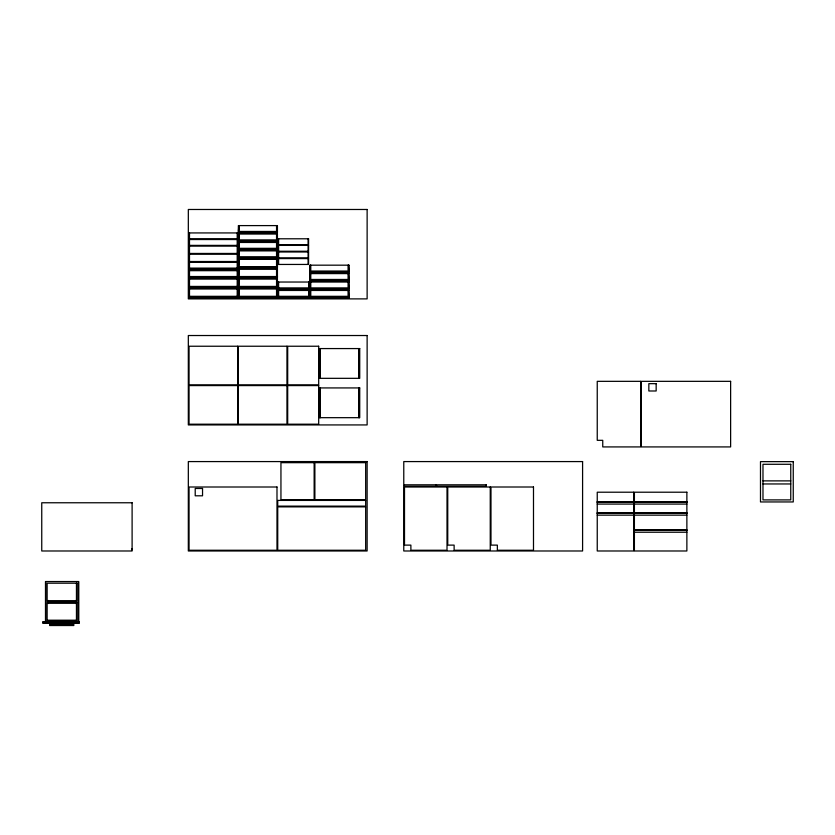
<?xml version="1.0" encoding="UTF-8"?>
<svg xmlns="http://www.w3.org/2000/svg" width="835" height="835" viewBox="0 0 835 835"><rect width="100%" height="100%" fill="white"/><g stroke="black" fill="none" stroke-linecap="round" stroke-linejoin="round"><path stroke-width="1.25" d="M238.372 231.462L238.81 225.596M277.429 231.462L276.99 225.596M238.372 232.339L238.81 233.299M277.429 232.339L276.99 233.299M238.372 239.895L238.81 234.03M277.429 239.895L276.99 234.03M238.372 240.772L238.81 241.722M277.429 240.772L276.99 241.722M238.372 248.319L238.81 242.453M277.429 248.319L276.99 242.453M238.372 249.195L238.81 250.156M277.429 249.195L276.99 250.156M238.372 256.752L238.81 250.886M277.429 256.752L276.99 250.886M238.372 257.629L238.81 258.579M277.429 257.629L276.99 258.579M238.372 266.636L238.81 259.309M277.429 266.636L276.99 259.309M238.372 267.524L238.81 268.473M277.429 267.524L276.99 268.473M309.9 271.041L310.338 265.175M348.957 271.041L348.519 265.175M309.9 271.918L310.338 272.868M348.957 271.918L348.519 272.868M238.372 276.531L238.81 269.204M277.429 276.531L276.99 269.204M238.372 277.418L238.81 278.368M277.429 277.418L276.99 278.368M309.9 279.464L310.338 273.598M348.957 279.464L348.519 273.598M309.9 280.341L310.338 281.301M348.957 280.341L348.519 281.301M238.372 286.426L238.81 279.099M277.429 286.426L276.99 279.099M238.372 287.303L238.81 288.263M277.429 287.303L276.99 288.263M309.9 287.898L310.338 282.032M348.957 287.898L348.519 282.032M309.9 288.774L310.338 289.724M348.957 288.774L348.519 289.724M238.372 296.321L238.81 288.993M277.429 296.321L276.99 288.993M309.9 296.321L310.338 290.455M348.957 296.321L348.519 290.455M238.372 297.197L238.81 298.158M277.429 297.197L276.99 298.158M309.9 297.197L310.338 298.158M348.957 297.197L348.519 298.158M762.981 480.877L790.755 480.877M762.981 483.956L790.755 483.956M597.244 501.741L633.671 501.741M634.402 501.741L686.871 501.741M597.244 502.106L633.671 502.106M634.402 502.106L686.871 502.106M597.244 502.252L633.671 502.252M634.402 502.252L686.871 502.252M597.244 504.079L633.671 504.079M634.402 504.079L686.871 504.079M597.244 512.805L633.671 512.805M634.402 512.805L686.871 512.805M597.244 513.17L633.671 513.17M634.402 513.17L686.871 513.17M597.244 513.316L633.671 513.316M634.402 513.316L686.871 513.316M597.244 515.153L633.671 515.153M634.402 515.153L686.871 515.153M634.402 529.881L686.871 529.881M634.402 530.246L686.871 530.246M634.402 530.392L686.871 530.392M634.402 532.229L686.871 532.229M76.455 600.856L47.72 600.856L47.72 601.44M76.455 603.131L47.72 603.131L47.72 602.536M76.455 620.207L47.72 620.207L47.72 620.791M42.846 622.075L79.273 622.075M42.846 622.806L79.273 622.806M359.29 348.571L359.29 378.328M359.29 387.931L359.29 417.677M358.852 348.571L358.852 378.328M358.852 387.931L358.852 417.677M348.08 265.175L348.08 271.041L310.777 271.041L310.777 265.175M348.08 272.868L348.08 271.918L310.777 271.918L310.777 272.868M348.08 273.598L348.08 279.464L310.777 279.464L310.777 273.598M348.08 281.301L348.08 280.341L310.777 280.341L310.777 281.301M348.08 282.032L348.08 287.898L310.777 287.898L310.777 282.032M348.08 289.724L348.08 288.774L310.777 288.774L310.777 289.724M348.08 290.455L348.08 296.321L310.777 296.321L310.777 290.455M348.08 298.158L348.08 297.197L310.777 297.197L310.777 298.158M320.306 348.571L320.306 378.328M320.306 387.931L320.306 417.677M319.868 348.571L319.868 378.328M319.868 387.931L319.868 417.677M308.731 282.032L308.731 289.724M308.731 290.455L308.731 298.158M308.136 238.789L308.136 244.655M308.136 245.386L308.136 251.251M308.136 251.982L308.136 257.848M308.136 258.579L308.136 264.445M278.608 238.789L278.608 244.655M278.608 245.386L278.608 251.251M278.608 251.982L278.608 257.848M278.608 258.579L278.608 264.445M278.608 282.032L278.608 289.724M278.608 290.455L278.608 298.158M276.552 225.596L276.552 231.462L239.248 231.462L239.248 225.596M276.552 233.299L276.552 232.339L239.248 232.339L239.248 233.299M276.552 234.03L276.552 239.895L239.248 239.895L239.248 234.03M276.552 241.722L276.552 240.772L239.248 240.772L239.248 241.722M276.552 242.453L276.552 248.319L239.248 248.319L239.248 242.453M276.552 250.156L276.552 249.195L239.248 249.195L239.248 250.156M276.552 250.886L276.552 256.752L239.248 256.752L239.248 250.886M276.552 258.579L276.552 257.629L239.248 257.629L239.248 258.579M276.552 259.309L276.552 266.636L239.248 266.636L239.248 259.309M276.552 268.473L276.552 267.524L239.248 267.524L239.248 268.473M276.552 269.204L276.552 276.531L239.248 276.531L239.248 269.204M276.552 278.368L276.552 277.418L239.248 277.418L239.248 278.368M276.552 279.099L276.552 286.426L239.248 286.426L239.248 279.099M276.552 288.263L276.552 287.303L239.248 287.303L239.248 288.263M276.552 288.993L276.552 296.321L239.248 296.321L239.248 288.993M276.552 298.158L276.552 297.197L239.248 297.197L239.248 298.158M237.203 232.934L237.203 238.789M237.203 239.53L237.203 245.386M237.203 246.116L237.203 253.454M237.203 254.184L237.203 261.512M237.203 262.242L237.203 269.935M237.203 270.676L237.203 278.368M237.203 279.099L237.203 288.263M237.203 288.993L237.203 298.158M189.493 232.934L189.493 238.789M189.493 239.53L189.493 245.386M189.493 246.116L189.493 253.454M189.493 254.184L189.493 261.512M189.493 262.242L189.493 269.935M189.493 270.676L189.493 278.368M189.493 279.099L189.493 288.263M189.493 288.993L189.493 298.158M131.888 548.564L131.888 549.889M78.688 621.856L78.688 581.546L45.487 581.546L45.487 621.856M78.469 581.546L78.469 621.856M76.455 583.195L76.455 601.44M76.455 602.536L76.455 620.791M75.975 600.448L75.975 603.528M73.814 623.181L73.814 625.519L49.63 625.519L49.63 623.181M72.864 623.181L72.864 624.57L50.58 624.57L50.58 623.181M48.2 600.448L48.2 603.528M45.706 581.546L45.706 621.856M367.129 209.481L188.324 209.481L188.324 298.888L367.129 298.888L367.129 209.481M277.429 225.596L238.372 225.596L238.372 233.299L277.429 233.299L277.429 225.596M237.641 232.934L189.054 232.934L189.054 238.789L237.641 238.789L237.641 232.934M277.429 234.03L238.372 234.03L238.372 241.722L277.429 241.722L277.429 234.03M308.574 238.789L278.17 238.789L278.17 244.655L308.574 244.655L308.574 238.789M237.641 239.53L189.054 239.53L189.054 245.386L237.641 245.386L237.641 239.53M277.429 242.453L238.372 242.453L238.372 250.156L277.429 250.156L277.429 242.453M308.574 245.386L278.17 245.386L278.17 251.251L308.574 251.251L308.574 245.386M237.641 246.116L189.054 246.116L189.054 253.454L237.641 253.454L237.641 246.116M277.429 250.886L238.372 250.886L238.372 258.579L277.429 258.579L277.429 250.886M308.574 251.982L278.17 251.982L278.17 257.848L308.574 257.848L308.574 251.982M237.641 254.184L189.054 254.184L189.054 261.512L237.641 261.512L237.641 254.184M308.574 258.579L278.17 258.579L278.17 264.445L308.574 264.445L308.574 258.579M277.429 259.309L238.372 259.309L238.372 268.473L277.429 268.473L277.429 259.309M237.641 262.242L189.054 262.242L189.054 268.108L237.641 268.108L237.641 262.242M348.957 265.175L309.9 265.175L309.9 272.868L348.957 272.868L348.957 265.175M237.641 268.985L189.054 268.985L189.054 269.935L237.641 269.935L237.641 268.985M277.429 269.204L238.372 269.204L238.372 278.368L277.429 278.368L277.429 269.204M237.641 270.676L189.054 270.676L189.054 276.531L237.641 276.531L237.641 270.676M348.957 273.598L309.9 273.598L309.9 281.301L348.957 281.301L348.957 273.598M237.641 277.418L189.054 277.418L189.054 278.368L237.641 278.368L237.641 277.418M237.641 279.099L189.054 279.099L189.054 286.426L237.641 286.426L237.641 279.099M277.429 279.099L238.372 279.099L238.372 288.263L277.429 288.263L277.429 279.099M309.169 282.032L278.17 282.032L278.17 287.898L309.169 287.898L309.169 282.032M348.957 282.032L309.9 282.032L309.9 289.724L348.957 289.724L348.957 282.032M237.641 287.303L189.054 287.303L189.054 288.263L237.641 288.263L237.641 287.303M309.169 288.774L278.17 288.774L278.17 289.724L309.169 289.724L309.169 288.774M237.641 288.993L189.054 288.993L189.054 296.321L237.641 296.321L237.641 288.993M277.429 288.993L238.372 288.993L238.372 298.158L277.429 298.158L277.429 288.993M309.169 290.455L278.17 290.455L278.17 296.321L309.169 296.321L309.169 290.455M348.957 290.455L309.9 290.455L309.9 298.158L348.957 298.158L348.957 290.455M237.641 297.197L189.054 297.197L189.054 298.158L237.641 298.158L237.641 297.197M309.169 297.197L278.17 297.197L278.17 298.158L309.169 298.158L309.169 297.197M367.129 335.524L188.324 335.524L188.324 424.931L367.129 424.931L367.129 335.524M237.641 346.233L189.054 346.233L189.054 384.851L237.641 384.851L237.641 346.233M286.958 346.233L238.372 346.233L238.372 384.851L286.958 384.851L286.958 346.233M318.688 346.233L287.689 346.233L287.689 384.851L318.688 384.851L318.688 346.233M359.728 348.571L319.429 348.571L319.429 378.328L359.728 378.328L359.728 348.571M640.633 381.334L597.244 381.334L597.244 440.327L602.745 440.327L602.745 446.923L640.633 446.923L640.633 381.334M730.625 381.334L641.364 381.334L641.364 446.923L730.625 446.923L730.625 381.334M656.164 383.662L648.837 383.662L648.837 390.989L656.164 390.989L656.164 383.662M237.641 385.582L189.054 385.582L189.054 424.201L237.641 424.201L237.641 385.582M286.958 385.582L238.372 385.582L238.372 424.201L286.958 424.201L286.958 385.582M318.688 385.582L287.689 385.582L287.689 424.201L318.688 424.201L318.688 385.582M359.728 387.931L319.429 387.931L319.429 417.677L359.728 417.677L359.728 387.931M367.129 461.578L188.324 461.578L188.324 550.985L367.129 550.985L367.129 461.578M582.59 461.578L403.775 461.578L403.775 550.985L582.59 550.985L582.59 461.578M793.25 461.64L760.487 461.64L760.487 501.95L793.25 501.95L793.25 461.64M314.148 462.673L280.946 462.673L280.946 499.685L314.148 499.685L314.148 462.673M365.667 462.673L314.878 462.673L314.878 499.685L365.667 499.685L365.667 462.673M790.755 464.281L762.981 464.281L762.981 499.894L790.755 499.894L790.755 464.281M436.246 484.811L404.505 484.811L404.505 486.273L436.246 486.273L436.246 484.811M486.294 484.811L436.976 484.811L436.976 486.273L486.294 486.273L486.294 484.811M276.99 487.003L189.054 487.003L189.054 550.255L276.99 550.255L276.99 487.003M447.017 487.003L404.505 487.003L404.505 545.119L410.883 545.119L410.883 550.255L447.017 550.255L447.017 487.003M490.249 487.003L447.748 487.003L447.748 545.119L454.125 545.119L454.125 550.255L490.249 550.255L490.249 487.003M533.492 487.003L490.98 487.003L490.98 545.119L497.357 545.119L497.357 550.255L533.492 550.255L533.492 487.003M202.54 488.475L195.213 488.475L195.213 495.802L202.54 495.802L202.54 488.475M633.671 492.212L597.244 492.212L597.244 550.985L633.671 550.985L633.671 492.212M686.871 492.212L634.402 492.212L634.402 550.985L686.871 550.985L686.871 492.212M365.667 500.415L277.731 500.415L277.731 506.135L365.667 506.135L365.667 500.415M132.107 502.764L41.75 502.764L41.75 550.985L132.107 550.985L132.107 502.764M365.667 506.866L277.731 506.866L277.731 550.255L365.667 550.255L365.667 506.866M77.039 583.195L47.136 583.195L47.136 601.44L77.039 601.44L77.039 583.195M77.039 602.536L47.136 602.536L47.136 620.791L77.039 620.791L77.039 602.536M79.273 621.856L42.846 621.856L42.846 623.171L79.273 623.171L79.273 621.856"/></g></svg>
